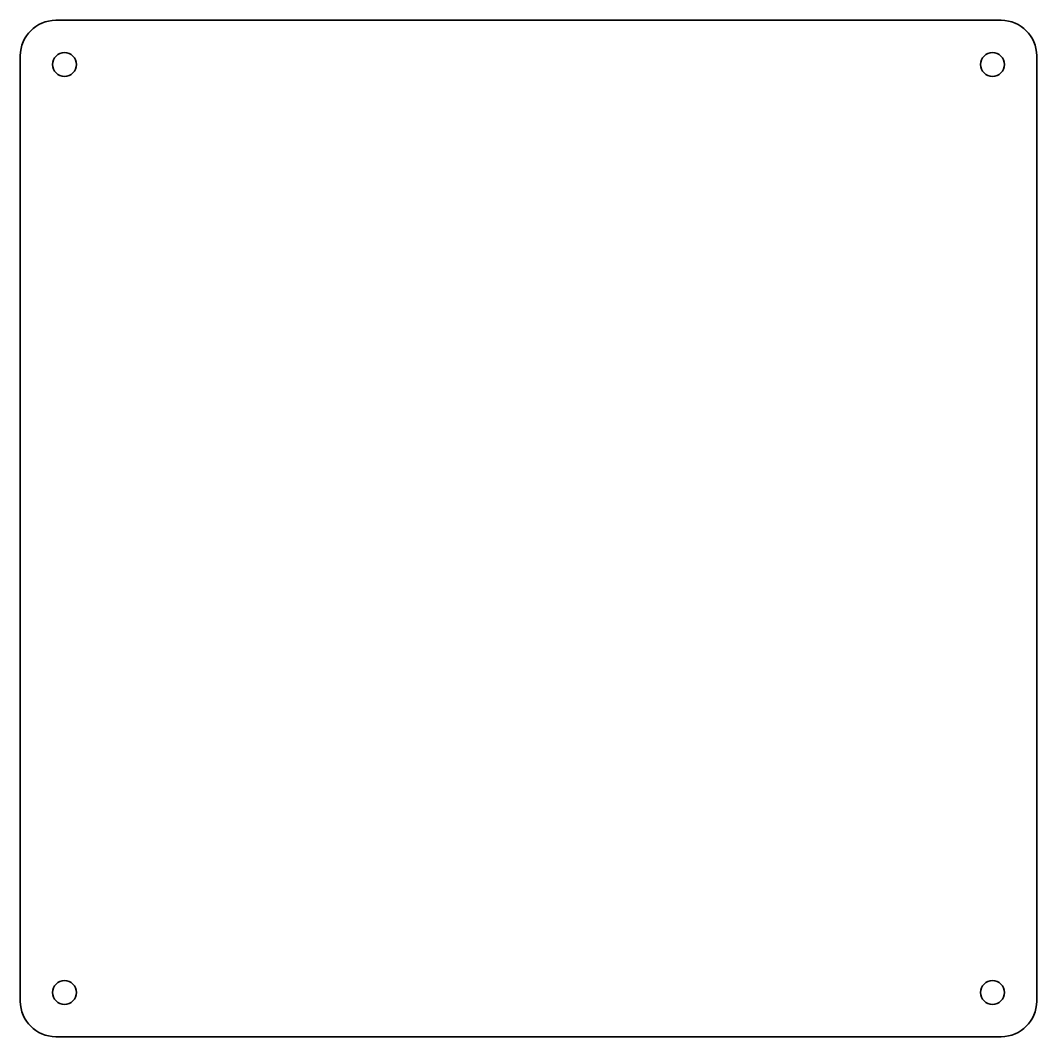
# Model space of a CAD drawing. Extents: x 480 to 710, y 306 to 536.
import ezdxf

# ---------------------------------------------------------------- set-up
doc = ezdxf.new("R2010")
doc.units = 0

msp = doc.modelspace()

# ---------------------------------------------------------------- linework, layer by layer
at = {"color": 7, "lineweight": 35}
for p, q in [((487.5, 535.5), (701.5, 535.5)), ((479.5, 527.5), (479.5, 313.5)), ((709.5, 313.5), (709.5, 527.5)), ((701.5, 305.5), (487.5, 305.5))]:
    msp.add_line(p, q, dxfattribs=at)
for centre in [(489.5, 525.5), (699.5, 525.5), (489.5, 315.5), (699.5, 315.5)]:
    msp.add_circle(centre, 2.7, dxfattribs=at)
for centre, start, end in [((487.5, 527.5), 90, 180), ((701.5, 527.5), 0, 90), ((487.5, 313.5), 180, 270), ((701.5, 313.5), 270, 360)]:
    msp.add_arc(centre, 8, start, end, dxfattribs=at)

doc.saveas('drawing.dxf')
